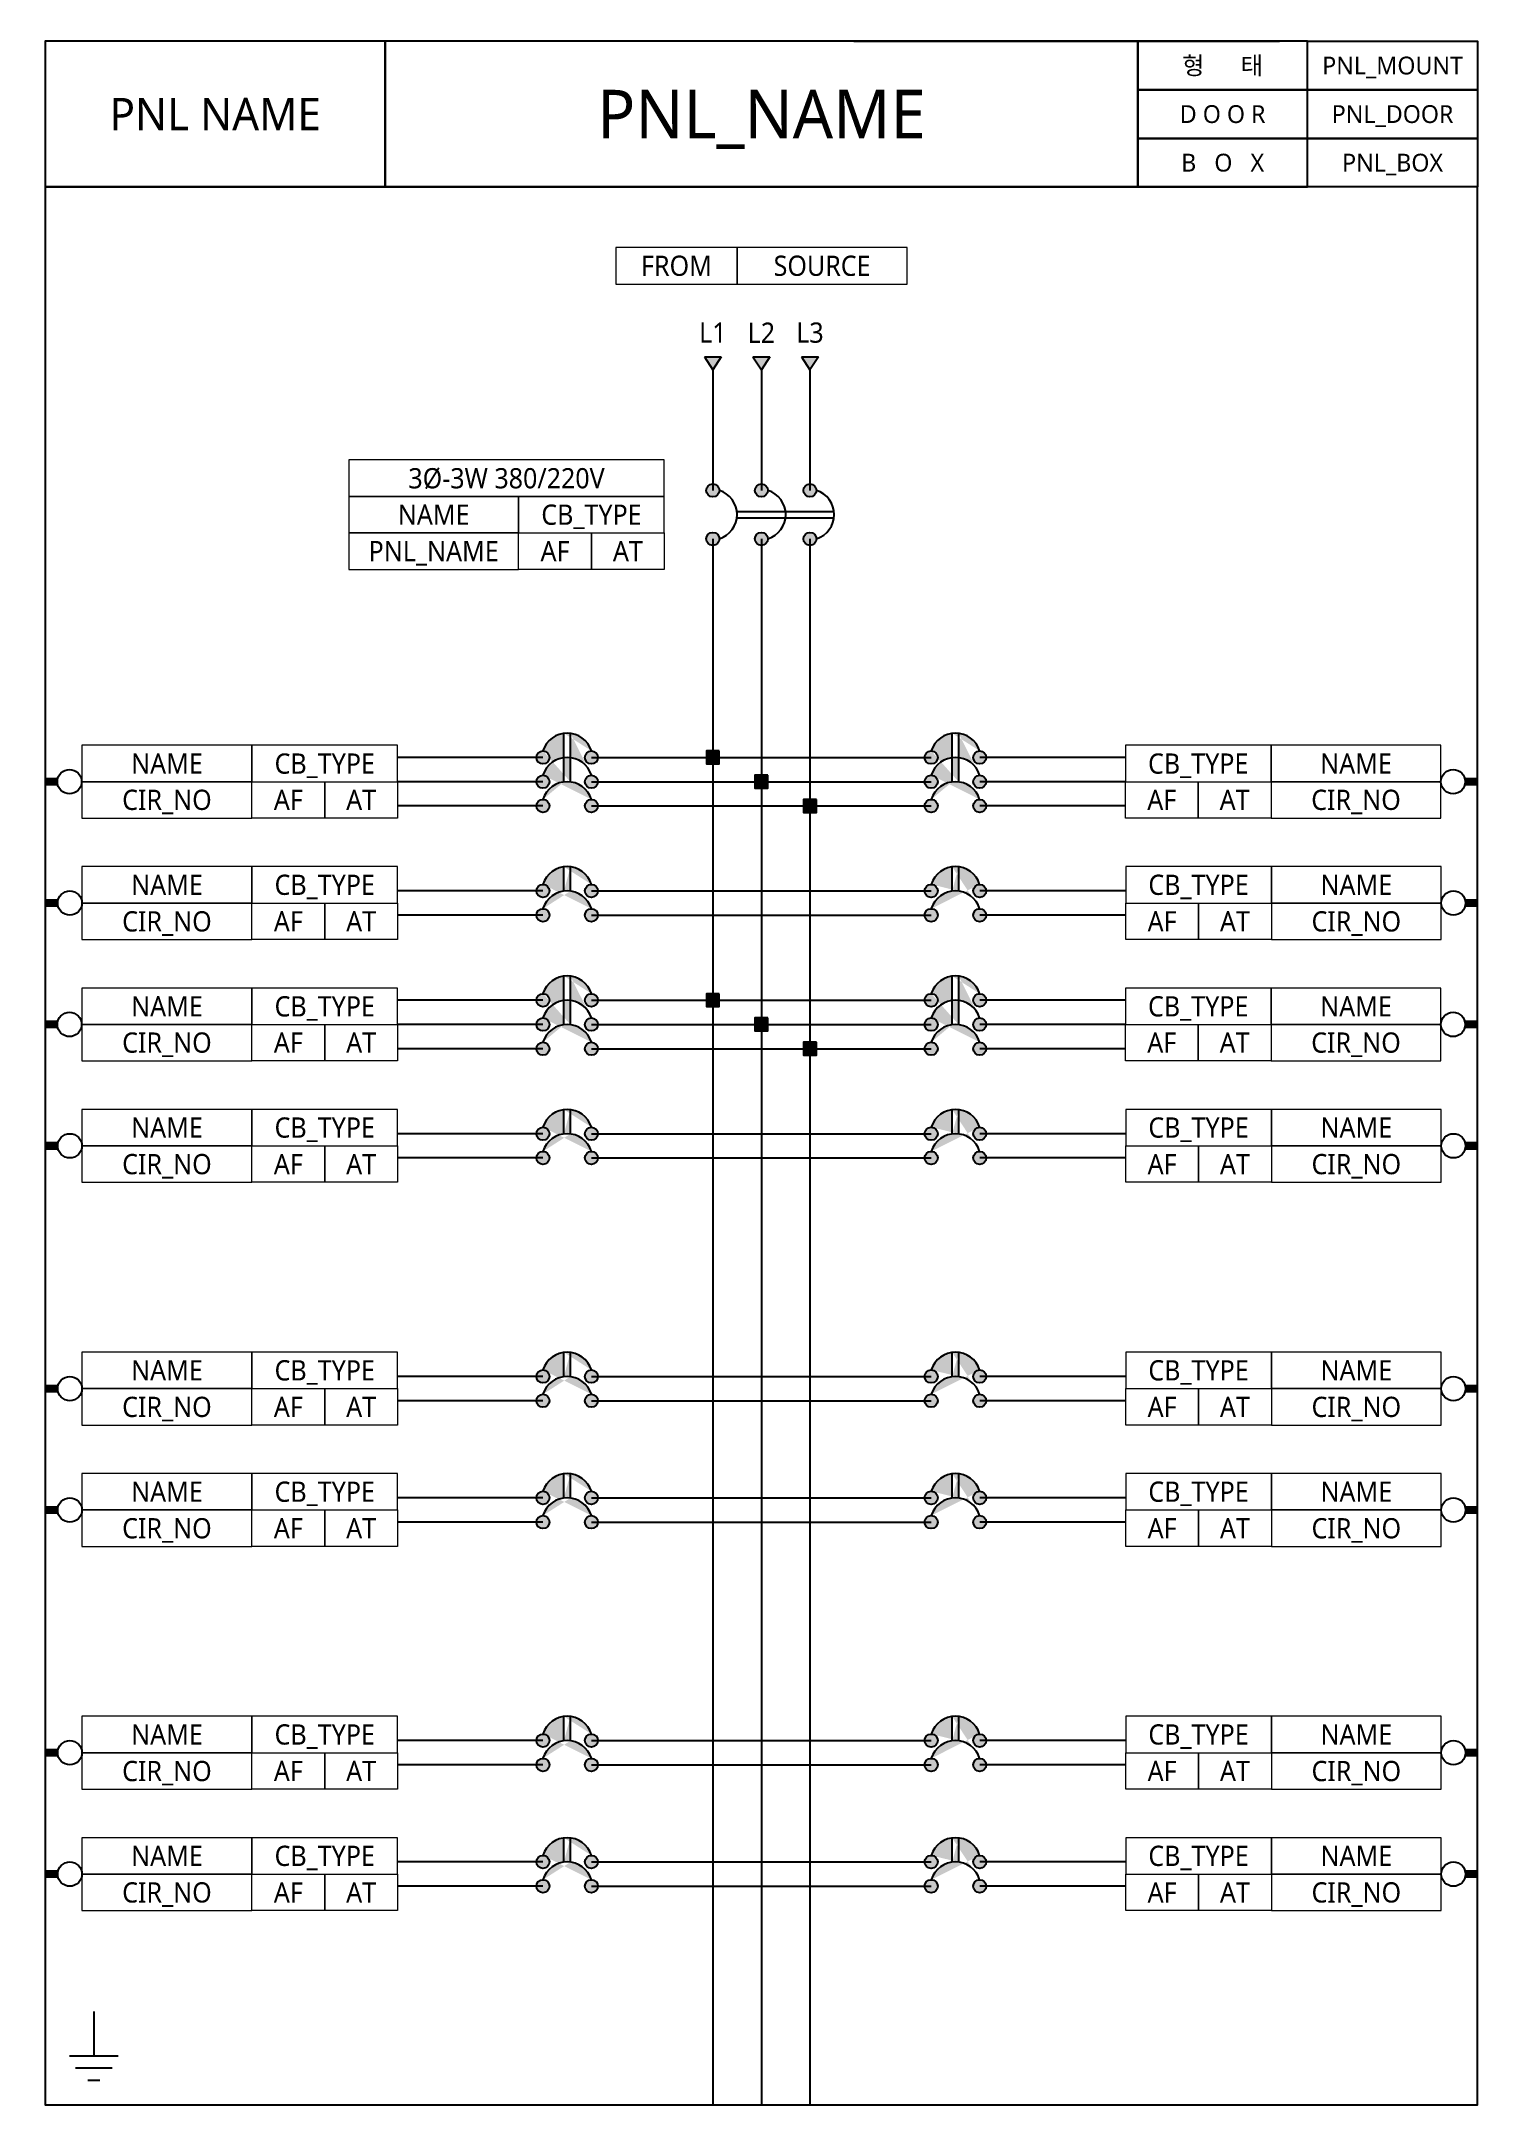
# Model space of a CAD drawing. Header units: millimetres. Extents: x 149271 to 158172, y 47628 to 60378.
import ezdxf
from ezdxf.enums import TextEntityAlignment as Align

# ---------------------------------------------------------------- set-up
doc = ezdxf.new("R2010")
doc.units = ezdxf.units.MM
for name, color, linetype in [('1', 1, 'Continuous'), ('5', 2, 'Continuous'), ('BUS_L1', 2, 'Continuous'), ('BUS_L2', 2, 'Continuous'), ('BUS_L3', 2, 'Continuous'), ('SYMB', 2, 'Continuous'), ('TXT', 7, 'Continuous')]:
    doc.layers.add(name, color=color, linetype=linetype)
doc.layers.add('2', color=4, linetype='Continuous', lineweight=5)
doc.styles.add('맑은고딕', font='malgun.ttf')

# ---------------------------------------------------------------- blocks, each defined once
blk = doc.blocks.new('earth-panel')
at = {"layer": 'SYMB'}
for p, q in [((0, 426), (0, 150)), ((150, 150), (-150, 150)), ((113, 75), (-113, 75)), ((37, 0), (-37, 0))]:
    blk.add_line(p, q, dxfattribs=at)
blk = doc.blocks.new('input-line')
at = {"layer": 'SYMB'}
for p, q in [((-52, 80), (52, 80)), ((-52, 80), (0, 0)), ((52, 80), (0, 0))]:
    blk.add_line(p, q, dxfattribs=at)
blk = doc.blocks.new('MAIN_BREAKER_3')
at = {"transparency": 33554687}
h = blk.add_hatch(color=2, dxfattribs=at)
h.dxf.hatch_style = 1
h.paths.add_polyline_path([(300, 1045), (248, 1125), (352, 1125)])
h.paths.add_polyline_path([(0, 1045), (-52, 1125), (52, 1125)])
h.paths.add_polyline_path([(600, 1045), (548, 1125), (652, 1125)])
h = blk.add_hatch(color=2, dxfattribs=at)
h.dxf.hatch_style = 1
edge = h.paths.add_edge_path()
edge.add_arc((600, 0), 40.2, 0, 360)
edge = h.paths.add_edge_path()
edge.add_arc((600, 300), 40.2, 0, 360)
edge = h.paths.add_edge_path()
edge.add_arc((0, 0), 40.2, 0, 360)
edge = h.paths.add_edge_path()
edge.add_arc((300, 0), 40.2, 0, 360)
edge = h.paths.add_edge_path()
edge.add_arc((300, 300), 40.2, 0, 360)
edge = h.paths.add_edge_path()
edge.add_arc((0, 300), 40.2, 0, 360)
at = {"layer": '2', "color": 4}
for points in [[(-600, 1575), (150, 1575), (150, 1800), (-600, 1800)], [(150, 1575), (1200, 1575), (1200, 1800), (150, 1800)], [(-2250, 262), (-300, 262), (-300, 488), (-2250, 488)], [(-2250, 38), (-1200, 38), (-1200, 262), (-2250, 262)], [(-1200, 38), (-300, 38), (-300, 262), (-1200, 262)], [(-2250, -188), (-1200, -188), (-1200, 38), (-2250, 38)], [(-750, -188), (-1200, -188), (-1200, 38), (-750, 38)], [(-300, -188), (-750, -188), (-750, 38), (-300, 38)]]:
    blk.add_lwpolyline(points, close=True, dxfattribs=at)
at = {"layer": 'BUS_L1'}
blk.add_line((0, 1045), (0, 300), dxfattribs=at)
at = {"layer": 'BUS_L2'}
blk.add_line((300, 1045), (300, 300), dxfattribs=at)
at = {"layer": 'BUS_L3'}
blk.add_line((600, 1045), (600, 300), dxfattribs=at)
at = {"layer": 'SYMB', "color": 4}
for p, q in [((150, 170), (749, 170)), ((150, 130), (749, 130))]:
    blk.add_line(p, q, dxfattribs=at)
at = {"layer": 'SYMB'}
for centre in [(0, 300), (300, 300), (600, 300), (0, 0), (300, 0), (600, 0)]:
    blk.add_circle(centre, 40.2, dxfattribs=at)
for centre in [(-7, 150), (293, 150), (593, 150)]:
    blk.add_arc(centre, 157, 287.5984, 72.4016, dxfattribs=at)
for p in [(0, 1045), (300, 1045), (600, 1045)]:
    blk.add_blockref('input-line', p, dxfattribs=at)
at = {"layer": 'TXT', "color": 7, "linetype": 'Continuous', "lineweight": -2, "style": '맑은고딕', "width": 0.95}
for s, p in [('FROM', (-225, 1688)), ('3Ø-3W 380/220V', (-1275, 375)), ('NAME', (-1725, 150))]:
    blk.add_text(s, height=125, dxfattribs=at).set_placement(p, align=Align.MIDDLE_CENTER)
for s, p in [('L1', (0, 1275)), ('L2', (300, 1275)), ('L3', (600, 1275))]:
    blk.add_text(s, height=125, dxfattribs=at).set_placement(p, align=Align.MIDDLE)
at = {"layer": 'TXT', "color": 7, "style": '맑은고딕', "width": 0.95}
for tag, p in [('SOURCE', (675, 1688)), ('CB_TYPE', (-750, 150)), ('PNL_NAME', (-1725, -75)), ('AF', (-975, -75)), ('AT', (-525, -75))]:
    blk.add_attdef(tag, text='', height=125, dxfattribs=at).set_placement(p, align=Align.MIDDLE_CENTER)
blk = doc.blocks.new('p3cb')
at = {"layer": 'SYMB', "color": 4}
for p, q in [((-20, -1), (-20, 299)), ((20, -1), (20, 299))]:
    blk.add_line(p, q, dxfattribs=at)
at = {"layer": 'SYMB'}
for centre in [(-150, 150), (150, 150), (-150, 0), (150, 0), (-150, -150), (150, -150)]:
    blk.add_circle(centre, 40.2, dxfattribs=at)
for centre in [(0, 143), (0, -7), (0, -157)]:
    blk.add_arc(centre, 157, 17.5984, 162.4016, dxfattribs=at)
blk = doc.blocks.new('BUS_CONN_DOT')
at = {"layer": 'SYMB', "transparency": 33554687}
h = blk.add_hatch(color=2, dxfattribs=at)
h.dxf.hatch_style = 1
h.paths.add_polyline_path([(40, 40), (-40, 40), (-40, -40), (40, -40)])
at = {"layer": 'SYMB', "color": 5}
for p, q in [((-40, 0), (40, 0)), ((0, 40), (0, -40))]:
    blk.add_line(p, q, dxfattribs=at)
at = {"layer": 'SYMB', "color": 2}
blk.add_lwpolyline([(40, 40), (-40, 40), (-40, -40), (40, -40)], close=True, dxfattribs=at)
blk = doc.blocks.new('3P3W_RIGHT_BRANCH_BREAKER_3')
at = {"transparency": 33554687}
h = blk.add_hatch(color=2, dxfattribs=at)
h.dxf.hatch_style = 1
edge = h.paths.add_edge_path()
edge.add_arc((1649, -300), 40.2, 0, 360)
edge = h.paths.add_edge_path()
edge.add_arc((1349, -300), 40.2, 0, 360)
edge = h.paths.add_edge_path()
edge.add_arc((1649, -150), 40.2, 0, 360)
edge = h.paths.add_edge_path()
edge.add_arc((1349, -150), 40.2, 0, 360)
edge = h.paths.add_edge_path()
edge.add_arc((1649, 0), 40.2, 0, 360)
edge = h.paths.add_edge_path()
edge.add_arc((1349, 0), 40.2, 0, 360)
edge = h.paths.add_edge_path()
edge.add_arc((1499, -307), 157, 17.5984, 162.4016)
edge.add_line((1479, -151), (1479, 149))
edge.add_arc((1499, -7), 157, 17.5984, 162.4016)
edge.add_line((1519, -151), (1519, 149))
edge.add_arc((1499, -157), 157, 17.5984, 162.4016)
at = {"layer": '1', "color": 1}
for p, q in [((0, 0), (1349, 0)), ((2549, 0), (1649, 0)), ((300, -150), (1349, -150)), ((2549, -150), (1649, -150)), ((600, -300), (1349, -300)), ((2549, -300), (1649, -300))]:
    blk.add_line(p, q, dxfattribs=at)
at = {"layer": '2', "color": 4}
for points in [[(2549, -150), (3449, -150), (3449, 75), (2549, 75)], [(3449, -150), (4499, -150), (4499, 75), (3449, 75)], [(2999, -375), (2549, -375), (2549, -150), (2999, -150)], [(3449, -375), (2999, -375), (2999, -150), (3449, -150)], [(3449, -375), (4499, -375), (4499, -150), (3449, -150)]]:
    blk.add_lwpolyline(points, close=True, dxfattribs=at)
at = {"layer": 'SYMB', "color": 3, "const_width": 50}
blk.add_lwpolyline([(4649, -150), (4725, -150)], dxfattribs=at)
at = {"layer": 'SYMB', "color": 3}
blk.add_circle((4574, -150), 75, dxfattribs=at)
at = {"layer": 'SYMB'}
blk.add_blockref('p3cb', (1499, -150), dxfattribs=at)
at = {"layer": 'SYMB', "color": 2}
for p in [(0, 0), (300, -150), (600, -300)]:
    blk.add_blockref('BUS_CONN_DOT', p, dxfattribs=at)
at = {"layer": 'TXT', "linetype": 'Continuous', "lineweight": -2, "style": '맑은고딕', "width": 0.95}
blk.add_text('NAME', height=125, dxfattribs=at).set_placement((3974, -38), align=Align.MIDDLE_CENTER)
at = {"layer": 'TXT', "color": 7, "style": '맑은고딕', "width": 0.95}
for tag, p in [('CB_TYPE', (2999, -38)), ('AF', (2774, -262)), ('AT', (3224, -262)), ('CIR_NO', (3974, -262))]:
    blk.add_attdef(tag, text='', height=125, dxfattribs=at).set_placement(p, align=Align.MIDDLE_CENTER)
blk = doc.blocks.new('PANEL_NAME')
at = {"layer": '5', "color": 2, "ltscale": 0.001}
blk.add_line((4996, 900), (7626, 900), dxfattribs=at)
at = {"layer": '5', "color": 2}
for points in [[(2100, 900), (0, 900), (0, 0), (2100, 0)], [(2100, 900), (2100, 0), (6750, 0), (6750, 900)], [(7800, 900), (6750, 900), (6750, 600), (7800, 600)], [(7800, 900), (8850, 900), (8850, 600), (7800, 600)], [(7800, 600), (6750, 600), (6750, 300), (7800, 300)], [(7800, 600), (8850, 600), (8850, 300), (7800, 300)], [(7800, 300), (6750, 300), (6750, 0), (7800, 0)], [(7800, 300), (8850, 300), (8850, 0), (7800, 0)]]:
    blk.add_lwpolyline(points, close=True, dxfattribs=at)
at = {"layer": 'TXT', "color": 7, "linetype": 'Continuous', "lineweight": -2, "style": '맑은고딕'}
for s, p in [('형      태', (7275, 750)), ('D O O R', (7275, 450)), ('B   O   X', (7275, 150))]:
    blk.add_text(s, height=110, dxfattribs=at).set_placement(p, align=Align.MIDDLE_CENTER)
at = {"layer": 'TXT', "color": 7, "style": '맑은고딕'}
blk.add_text('PNL NAME', height=200, dxfattribs=at).set_placement((1050, 450), align=Align.MIDDLE_CENTER)
for tag, height, p in [('PNL_MOUNT', 110, (8325, 750)), ('PNL_NAME', 300, (4425, 450)), ('PNL_DOOR', 110, (8325, 450)), ('PNL_BOX', 110, (8325, 150))]:
    blk.add_attdef(tag, text='', height=height, dxfattribs=at).set_placement(p, align=Align.MIDDLE_CENTER)
blk = doc.blocks.new('p2cb')
at = {"layer": 'SYMB', "color": 4}
for p, q in [((-20, 74), (-20, 224)), ((20, 74), (20, 224))]:
    blk.add_line(p, q, dxfattribs=at)
at = {"layer": 'SYMB'}
for centre in [(-150, 75), (150, 75), (-150, -75), (150, -75)]:
    blk.add_circle(centre, 40.2, dxfattribs=at)
for centre in [(0, 68), (0, -82)]:
    blk.add_arc(centre, 157, 17.5984, 162.4016, dxfattribs=at)
blk = doc.blocks.new('1P2W_LEFT_BRANCH_BREAKER_3')
at = {"transparency": 33554687}
h = blk.add_hatch(color=2, dxfattribs=at)
h.dxf.hatch_style = 1
edge = h.paths.add_edge_path()
edge.add_arc((-750, -150), 40.2, 0, 360)
edge = h.paths.add_edge_path()
edge.add_arc((-1050, -150), 40.2, 0, 360)
edge = h.paths.add_edge_path()
edge.add_arc((-750, 0), 40.2, 0, 360)
edge = h.paths.add_edge_path()
edge.add_arc((-1050, 0), 40.2, 0, 360)
edge = h.paths.add_edge_path()
edge.add_line((-920, -1), (-920, 149))
edge.add_arc((-900, -7), 157, 17.5984, 162.4016)
edge.add_arc((-900, -157), 157, 17.5984, 162.4016)
edge.add_line((-880, -1), (-880, 149))
at = {"layer": '1', "color": 1}
for p, q in [((-1050, 0), (-1948, 0)), ((-750, 0), (0, 0)), ((-1050, -150), (-1948, -150)), ((-750, -150), (300, -150))]:
    blk.add_line(p, q, dxfattribs=at)
at = {"layer": '2', "color": 4}
for points in [[(-3898, -75), (-2848, -75), (-2848, 150), (-3898, 150)], [(-2848, -75), (-1948, -75), (-1948, 150), (-2848, 150)], [(-3898, -300), (-2848, -300), (-2848, -75), (-3898, -75)], [(-2398, -300), (-2848, -300), (-2848, -75), (-2398, -75)], [(-1948, -300), (-2398, -300), (-2398, -75), (-1948, -75)]]:
    blk.add_lwpolyline(points, close=True, dxfattribs=at)
at = {"layer": 'SYMB', "color": 3, "const_width": 50}
blk.add_lwpolyline([(-4048, -75), (-4125, -75)], dxfattribs=at)
at = {"layer": 'SYMB', "color": 3}
blk.add_circle((-3973, -75), 75, dxfattribs=at)
at = {"layer": 'SYMB'}
blk.add_blockref('p2cb', (-900, -75), dxfattribs=at)
at = {"layer": 'TXT', "linetype": 'Continuous', "lineweight": -2, "style": '맑은고딕', "width": 0.95}
blk.add_text('NAME', height=125, dxfattribs=at).set_placement((-3373, 38), align=Align.MIDDLE_CENTER)
at = {"layer": 'TXT', "color": 7, "style": '맑은고딕', "width": 0.95}
for tag, p in [('CB_TYPE', (-2398, 38)), ('CIR_NO', (-3373, -188)), ('AF', (-2623, -188)), ('AT', (-2173, -188))]:
    blk.add_attdef(tag, text='', height=125, dxfattribs=at).set_placement(p, align=Align.MIDDLE_CENTER)
blk = doc.blocks.new('1P2W_RIGHT_BRANCH_BREAKER_3')
at = {"transparency": 33554687}
h = blk.add_hatch(color=2, dxfattribs=at)
h.dxf.hatch_style = 1
edge = h.paths.add_edge_path()
edge.add_arc((1649, -150), 40.2, 0, 360)
edge = h.paths.add_edge_path()
edge.add_arc((1349, -150), 40.2, 0, 360)
edge = h.paths.add_edge_path()
edge.add_arc((1649, 0), 40.2, 0, 360)
edge = h.paths.add_edge_path()
edge.add_arc((1349, 0), 40.2, 0, 360)
edge = h.paths.add_edge_path()
edge.add_arc((1499, -7), 157, 17.5984, 162.4016)
edge.add_line((1519, -1), (1519, 149))
edge.add_line((1479, -1), (1479, 149))
edge.add_arc((1499, -157), 157, 17.5984, 162.4016)
at = {"layer": '1', "color": 1}
for p, q in [((0, 0), (1349, 0)), ((2551, 0), (1649, 0)), ((300, -150), (1349, -150)), ((2551, -150), (1649, -150))]:
    blk.add_line(p, q, dxfattribs=at)
at = {"layer": '2', "color": 4}
for points in [[(2551, -75), (3451, -75), (3451, 150), (2551, 150)], [(3451, -75), (4501, -75), (4501, 150), (3451, 150)], [(3001, -300), (2551, -300), (2551, -75), (3001, -75)], [(3451, -300), (3001, -300), (3001, -75), (3451, -75)], [(3451, -300), (4501, -300), (4501, -75), (3451, -75)]]:
    blk.add_lwpolyline(points, close=True, dxfattribs=at)
at = {"layer": 'SYMB', "color": 3, "const_width": 50}
blk.add_lwpolyline([(4651, -75), (4725, -75)], dxfattribs=at)
at = {"layer": 'SYMB', "color": 3}
blk.add_circle((4576, -75), 75, dxfattribs=at)
at = {"layer": 'SYMB'}
blk.add_blockref('p2cb', (1499, -75), dxfattribs=at)
at = {"layer": 'TXT', "linetype": 'Continuous', "lineweight": -2, "style": '맑은고딕', "width": 0.95}
blk.add_text('NAME', height=125, dxfattribs=at).set_placement((3976, 38), align=Align.MIDDLE_CENTER)
at = {"layer": 'TXT', "color": 7, "style": '맑은고딕', "width": 0.95}
for tag, p in [('CB_TYPE', (3001, 38)), ('AF', (2776, -188)), ('AT', (3226, -188)), ('CIR_NO', (3976, -188))]:
    blk.add_attdef(tag, text='', height=125, dxfattribs=at).set_placement(p, align=Align.MIDDLE_CENTER)
blk = doc.blocks.new('3P3W_LEFT_BRANCH_BREAKER_3')
at = {"transparency": 33554687}
h = blk.add_hatch(color=2, dxfattribs=at)
h.dxf.hatch_style = 1
edge = h.paths.add_edge_path()
edge.add_arc((-750, -300), 40.2, 0, 360)
edge = h.paths.add_edge_path()
edge.add_arc((-1050, -300), 40.2, 0, 360)
edge = h.paths.add_edge_path()
edge.add_arc((-750, -150), 40.2, 0, 360)
edge = h.paths.add_edge_path()
edge.add_arc((-1050, -150), 40.2, 0, 360)
edge = h.paths.add_edge_path()
edge.add_arc((-750, 0), 40.2, 0, 360)
edge = h.paths.add_edge_path()
edge.add_arc((-1050, 0), 40.2, 0, 360)
edge = h.paths.add_edge_path()
edge.add_arc((-900, -7), 157, 17.5984, 162.4016)
edge.add_line((-880, -151), (-880, 149))
edge.add_arc((-900, -157), 157, 17.5984, 162.4016)
edge.add_arc((-900, -307), 157, 17.5984, 162.4016)
edge.add_line((-920, -151), (-920, 149))
at = {"layer": '1', "color": 1}
for p, q in [((-1050, 0), (-1948, 0)), ((-750, 0), (0, 0)), ((-1050, -150), (-1950, -150)), ((-750, -150), (300, -150)), ((-1050, -300), (-1950, -300)), ((-750, -300), (600, -300))]:
    blk.add_line(p, q, dxfattribs=at)
at = {"layer": '2', "color": 4}
for points in [[(-3898, -150), (-2848, -150), (-2848, 75), (-3898, 75)], [(-2848, -150), (-1948, -150), (-1948, 75), (-2848, 75)], [(-3898, -375), (-2848, -375), (-2848, -150), (-3898, -150)], [(-2398, -375), (-2848, -375), (-2848, -150), (-2398, -150)], [(-1948, -375), (-2398, -375), (-2398, -150), (-1948, -150)]]:
    blk.add_lwpolyline(points, close=True, dxfattribs=at)
at = {"layer": 'SYMB', "color": 3, "const_width": 50}
blk.add_lwpolyline([(-4050, -150), (-4125, -150)], dxfattribs=at)
at = {"layer": 'SYMB', "color": 3}
blk.add_circle((-3975, -150), 75, dxfattribs=at)
at = {"layer": 'SYMB'}
blk.add_blockref('p3cb', (-900, -150), dxfattribs=at)
at = {"layer": 'SYMB', "color": 2}
for p in [(0, 0), (300, -150), (600, -300)]:
    blk.add_blockref('BUS_CONN_DOT', p, dxfattribs=at)
at = {"layer": 'TXT', "linetype": 'Continuous', "lineweight": -2, "style": '맑은고딕', "width": 0.95}
blk.add_text('NAME', height=125, dxfattribs=at).set_placement((-3373, -38), align=Align.MIDDLE_CENTER)
at = {"layer": 'TXT', "color": 7, "style": '맑은고딕', "width": 0.95}
for tag, p in [('CB_TYPE', (-2398, -38)), ('CIR_NO', (-3373, -262)), ('AF', (-2623, -262)), ('AT', (-2173, -262))]:
    blk.add_attdef(tag, text='', height=125, dxfattribs=at).set_placement(p, align=Align.MIDDLE_CENTER)

msp = doc.modelspace()

# ---------------------------------------------------------------- linework, layer by layer
at = {"layer": '5', "color": 3}
msp.add_lwpolyline([(158146, 59478), (149296, 59478), (149296, 47628), (158146, 47628)], close=True, dxfattribs=at)
at = {"layer": 'BUS_L1'}
msp.add_line((153421, 57303), (153421, 47628), dxfattribs=at)
at = {"layer": 'BUS_L2'}
msp.add_line((153721, 57303), (153721, 47628), dxfattribs=at)
at = {"layer": 'BUS_L3'}
msp.add_line((154021, 57303), (154021, 47628), dxfattribs=at)

# ---------------------------------------------------------------- block references
at = {"layer": 'SYMB', "color": 2}
ref = msp.add_blockref('PANEL_NAME', (149296, 59478), dxfattribs=at)
ref.add_attrib('PNL_BOX', 'PNL_BOX', dxfattribs={"layer": 'TXT', "color": 2, "height": 110, "style": '맑은고딕'}).set_placement((157621, 59628), align=Align.MIDDLE_CENTER)
ref.add_attrib('PNL_DOOR', 'PNL_DOOR', dxfattribs={"layer": 'TXT', "color": 2, "height": 110, "style": '맑은고딕'}).set_placement((157621, 59928), align=Align.MIDDLE_CENTER)
ref.add_attrib('PNL_MOUNT', 'PNL_MOUNT', dxfattribs={"layer": 'TXT', "color": 2, "height": 110, "style": '맑은고딕'}).set_placement((157621, 60228), align=Align.MIDDLE_CENTER)
ref.add_attrib('PNL_NAME', 'PNL_NAME', dxfattribs={"layer": 'TXT', "color": 2, "height": 300, "style": '맑은고딕'}).set_placement((153721, 59928), align=Align.MIDDLE_CENTER)
for name, p, values in [('MAIN_BREAKER_3', (153421, 57303), {'AF': 'AF', 'AT': 'AT', 'CB_TYPE': 'CB_TYPE', 'PNL_NAME': 'PNL_NAME', 'SOURCE': 'SOURCE'}), ('3P3W_LEFT_BRANCH_BREAKER_3', (153421, 55953), {'AT': 'AT', 'AF': 'AF', 'CB_TYPE': 'CB_TYPE', 'CIR_NO': 'CIR_NO'}), ('3P3W_RIGHT_BRANCH_BREAKER_3', (153421, 55953), {'AT': 'AT', 'AF': 'AF', 'CB_TYPE': 'CB_TYPE', 'CIR_NO': 'CIR_NO'}), ('1P2W_LEFT_BRANCH_BREAKER_3', (153421, 55128), {'AT': 'AT', 'AF': 'AF', 'CB_TYPE': 'CB_TYPE', 'CIR_NO': 'CIR_NO'}), ('1P2W_RIGHT_BRANCH_BREAKER_3', (153421, 55128), {'AT': 'AT', 'AF': 'AF', 'CB_TYPE': 'CB_TYPE', 'CIR_NO': 'CIR_NO'}), ('3P3W_LEFT_BRANCH_BREAKER_3', (153421, 54453), {'AT': 'AT', 'AF': 'AF', 'CB_TYPE': 'CB_TYPE', 'CIR_NO': 'CIR_NO'}), ('3P3W_RIGHT_BRANCH_BREAKER_3', (153421, 54453), {'AT': 'AT', 'AF': 'AF', 'CB_TYPE': 'CB_TYPE', 'CIR_NO': 'CIR_NO'}), ('1P2W_LEFT_BRANCH_BREAKER_3', (153421, 53628), {'AT': 'AT', 'AF': 'AF', 'CB_TYPE': 'CB_TYPE', 'CIR_NO': 'CIR_NO'}), ('1P2W_RIGHT_BRANCH_BREAKER_3', (153421, 53628), {'AT': 'AT', 'AF': 'AF', 'CB_TYPE': 'CB_TYPE', 'CIR_NO': 'CIR_NO'}), ('1P2W_LEFT_BRANCH_BREAKER_3', (153421, 52128), {'AT': 'AT', 'AF': 'AF', 'CB_TYPE': 'CB_TYPE', 'CIR_NO': 'CIR_NO'}), ('1P2W_RIGHT_BRANCH_BREAKER_3', (153421, 52128), {'AT': 'AT', 'AF': 'AF', 'CB_TYPE': 'CB_TYPE', 'CIR_NO': 'CIR_NO'}), ('1P2W_LEFT_BRANCH_BREAKER_3', (153421, 51378), {'AT': 'AT', 'AF': 'AF', 'CB_TYPE': 'CB_TYPE', 'CIR_NO': 'CIR_NO'}), ('1P2W_RIGHT_BRANCH_BREAKER_3', (153421, 51378), {'AT': 'AT', 'AF': 'AF', 'CB_TYPE': 'CB_TYPE', 'CIR_NO': 'CIR_NO'}), ('1P2W_LEFT_BRANCH_BREAKER_3', (153421, 49878), {'AT': 'AT', 'AF': 'AF', 'CB_TYPE': 'CB_TYPE', 'CIR_NO': 'CIR_NO'}), ('1P2W_RIGHT_BRANCH_BREAKER_3', (153421, 49878), {'AT': 'AT', 'AF': 'AF', 'CB_TYPE': 'CB_TYPE', 'CIR_NO': 'CIR_NO'}), ('1P2W_LEFT_BRANCH_BREAKER_3', (153421, 49128), {'AT': 'AT', 'AF': 'AF', 'CB_TYPE': 'CB_TYPE', 'CIR_NO': 'CIR_NO'}), ('1P2W_RIGHT_BRANCH_BREAKER_3', (153421, 49128), {'AT': 'AT', 'AF': 'AF', 'CB_TYPE': 'CB_TYPE', 'CIR_NO': 'CIR_NO'})]:
    msp.add_blockref(name, p, dxfattribs=at).add_auto_attribs(values)
msp.add_blockref('earth-panel', (149596, 47778), dxfattribs=at)

doc.saveas('drawing.dxf')
